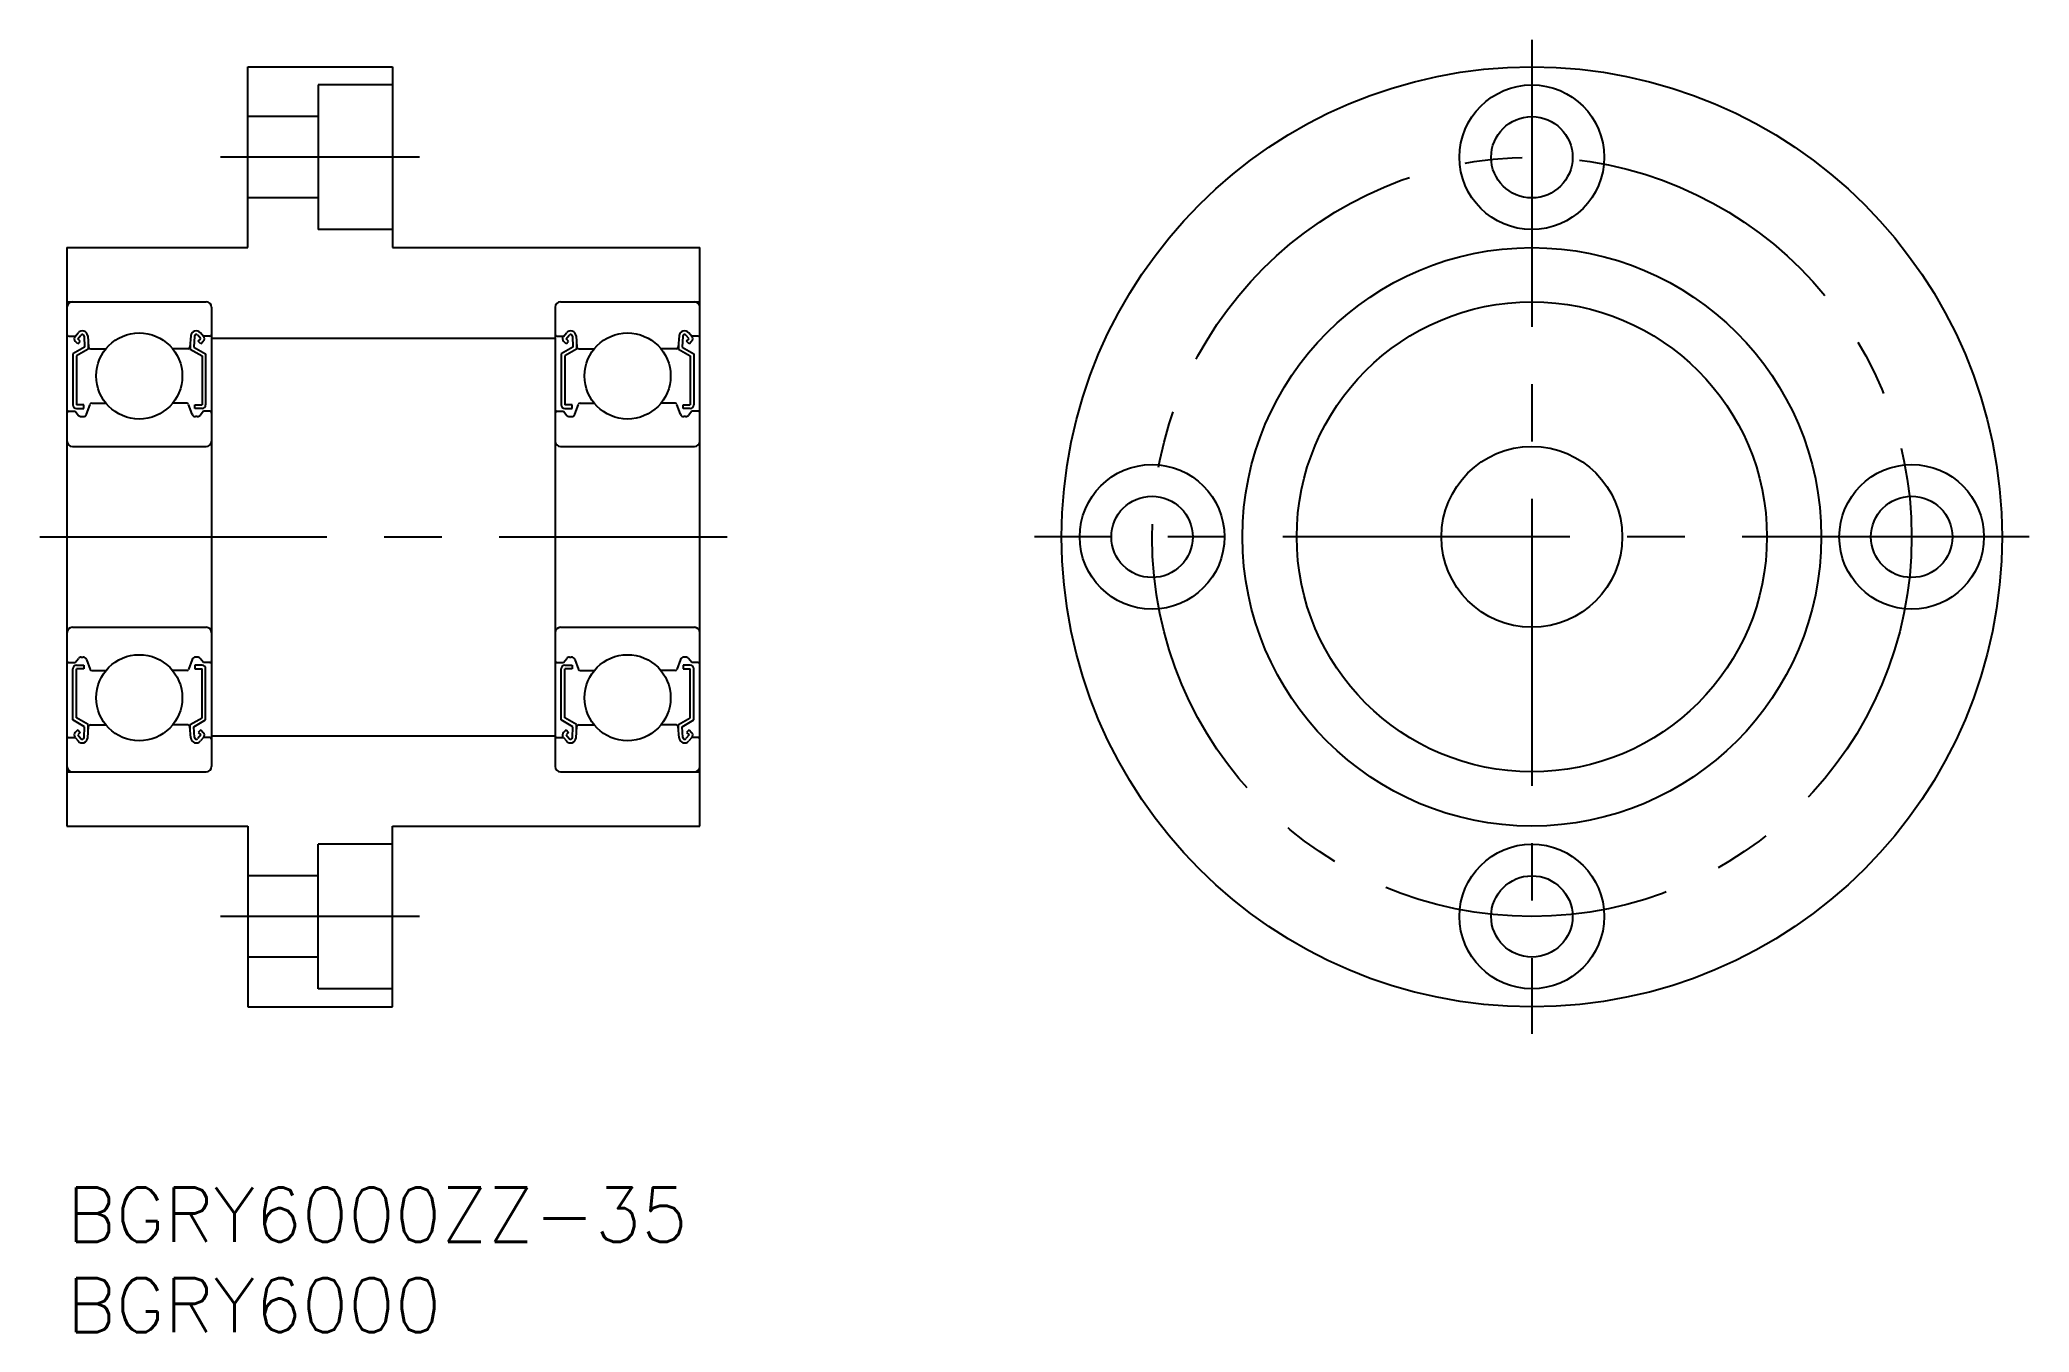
# Model space of a CAD drawing. Extents: x -1 to 108, y -8 to 64.
import ezdxf

# ---------------------------------------------------------------- set-up
doc = ezdxf.new("R2010")
doc.units = 0
doc.header["$LTSCALE"] = 0.5
doc.linetypes.add('CENTER', pattern=[50.8, 31.75, -6.35, 6.35, -6.35])
for name, color, linetype in [('MSM_CENTER', 1, 'CENTER'), ('MSM_CONTINUOUS', 7, 'CONTINUOUS'), ('MSM_PART_NUMBER', 7, 'CONTINUOUS')]:
    doc.layers.add(name, color=color, linetype=linetype)
doc.styles.get("Standard").update_dxf_attribs({"font": 'txt.shx', "height": 3, "bigfont": 'bigfont.shx'})

# ---------------------------------------------------------------- blocks, each defined once
blk = doc.blocks.new('*U2')
at = {"layer": 'MSM_PART_NUMBER'}
blk.add_text('BGRY6000ZZ-35', height=3, dxfattribs=at).set_placement((0, -3))
blk = doc.blocks.new('*U3')
at = {"layer": 'MSM_PART_NUMBER'}
blk.add_text('BGRY6000', height=3, dxfattribs=at).set_placement((0, -8))

msp = doc.modelspace()

# ---------------------------------------------------------------- linework, layer by layer
at = {"layer": 'MSM_CENTER'}
for p, q in [((81, 63.5), (81, 8.5)), ((19.5, 57), (8.5, 57)), ((-1.5, 36), (36.5, 36)), ((108.5, 36), (53.5, 36)), ((19.5, 15), (8.5, 15))]:
    msp.add_line(p, q, dxfattribs=at)
msp.add_circle((81, 36), 21, dxfattribs=at)
at = {"layer": 'MSM_CONTINUOUS'}
for p, q in [((10, 62), (18, 62)), ((10, 52), (10, 62)), ((18, 62), (18, 52)), ((13.9, 61), (13.9, 53)), ((18, 61), (13.9, 61)), ((13.9, 59.25), (10, 59.25)), ((13.9, 54.75), (10, 54.75)), ((18, 53), (13.9, 53)), ((0, 52), (0, 20)), ((0, 52), (10, 52)), ((18, 52), (35, 52)), ((35, 20), (35, 52)), ((0, 49), (7.7, 49)), ((8, 48.7), (8, 23.3)), ((27, 48.7), (27, 23.3)), ((27.3, 49), (35, 49)), ((0.1, 47.1), (0.46, 47.1)), ((0.98, 46.5), (0.33, 46.12)), ((0.45, 47.09), (0.62, 47.29)), ((0.6, 46.67), (0.46, 46.82)), ((1.18, 46.38), (0.53, 46.01)), ((0.6, 46.96), (0.77, 47.16)), ((0.74, 46.82), (0.6, 46.96)), ((0.6, 46.67), (0.74, 46.82)), ((0.95, 47.1), (0.98, 46.5)), ((1.15, 47.12), (1.2, 46.49)), ((1.18, 46.75), (1.18, 46.38)), ((1.3, 46.4), (2.15, 46.4)), ((6.7, 46.4), (5.85, 46.4)), ((6.85, 47.12), (6.8, 46.49)), ((6.82, 46.75), (6.82, 46.38)), ((6.82, 46.38), (7.47, 46.01)), ((7.05, 47.1), (7.02, 46.5)), ((7.02, 46.5), (7.67, 46.12)), ((7.4, 46.96), (7.23, 47.16)), ((7.26, 46.82), (7.4, 46.96)), ((7.4, 46.67), (7.26, 46.82)), ((7.55, 47.09), (7.38, 47.29)), ((7.4, 46.67), (7.54, 46.82)), ((7.9, 47.1), (7.54, 47.1)), ((8, 47), (27, 47)), ((27.1, 47.1), (27.46, 47.1)), ((27.98, 46.5), (27.33, 46.12)), ((27.45, 47.09), (27.62, 47.29)), ((27.6, 46.67), (27.46, 46.82)), ((28.18, 46.38), (27.53, 46.01)), ((27.6, 46.96), (27.77, 47.16)), ((27.74, 46.82), (27.6, 46.96)), ((27.6, 46.67), (27.74, 46.82)), ((27.95, 47.1), (27.98, 46.5)), ((28.15, 47.12), (28.2, 46.49)), ((28.18, 46.75), (28.18, 46.38)), ((28.3, 46.4), (29.15, 46.4)), ((33.7, 46.4), (32.85, 46.4)), ((33.85, 47.12), (33.8, 46.49)), ((33.82, 46.75), (33.82, 46.38)), ((33.82, 46.38), (34.47, 46.01)), ((34.05, 47.1), (34.02, 46.5)), ((34.02, 46.5), (34.67, 46.12)), ((34.4, 46.96), (34.23, 47.16)), ((34.26, 46.82), (34.4, 46.96)), ((34.4, 46.67), (34.26, 46.82)), ((34.55, 47.09), (34.38, 47.29)), ((34.4, 46.67), (34.54, 46.82)), ((34.9, 47.1), (34.54, 47.1)), ((0.33, 46.12), (0.33, 43.3)), ((0.53, 46.01), (0.53, 43.3)), ((7.47, 46.01), (7.47, 43.3)), ((7.67, 46.12), (7.67, 43.3)), ((27.33, 46.12), (27.33, 43.3)), ((27.53, 46.01), (27.53, 43.3)), ((34.47, 46.01), (34.47, 43.3)), ((34.67, 46.12), (34.67, 43.3)), ((0.1, 42.95), (0.45, 42.95)), ((0.45, 42.95), (0.64, 42.72)), ((0.93, 43.3), (0.53, 43.3)), ((0.53, 43.1), (0.93, 43.1)), ((0.93, 43.1), (0.93, 43.3)), ((1.08, 42.78), (1.28, 43.33)), ((1.37, 43.4), (2.15, 43.4)), ((6.63, 43.4), (5.85, 43.4)), ((6.92, 42.78), (6.72, 43.33)), ((7.07, 43.1), (7.07, 43.3)), ((7.07, 43.3), (7.47, 43.3)), ((7.47, 43.1), (7.07, 43.1)), ((7.55, 42.95), (7.36, 42.72)), ((7.9, 42.95), (7.55, 42.95)), ((27.1, 42.95), (27.45, 42.95)), ((27.45, 42.95), (27.64, 42.72)), ((27.93, 43.3), (27.53, 43.3)), ((27.53, 43.1), (27.93, 43.1)), ((27.93, 43.1), (27.93, 43.3)), ((28.08, 42.78), (28.28, 43.33)), ((28.37, 43.4), (29.15, 43.4)), ((33.63, 43.4), (32.85, 43.4)), ((33.92, 42.78), (33.72, 43.33)), ((34.07, 43.1), (34.07, 43.3)), ((34.07, 43.3), (34.47, 43.3)), ((34.47, 43.1), (34.07, 43.1)), ((34.55, 42.95), (34.36, 42.72)), ((34.9, 42.95), (34.55, 42.95)), ((0.79, 42.65), (0.89, 42.65)), ((7.21, 42.65), (7.11, 42.65)), ((27.79, 42.65), (27.89, 42.65)), ((34.21, 42.65), (34.11, 42.65)), ((0.3, 41), (7.7, 41)), ((27.3, 41), (34.7, 41)), ((0.3, 31), (7.7, 31)), ((27.3, 31), (34.7, 31)), ((0.1, 29.05), (0.45, 29.05)), ((0.33, 25.88), (0.33, 28.7)), ((0.45, 29.05), (0.64, 29.28)), ((0.53, 28.9), (0.93, 28.9)), ((0.53, 25.99), (0.53, 28.7)), ((0.93, 28.7), (0.53, 28.7)), ((0.79, 29.35), (0.89, 29.35)), ((0.93, 28.9), (0.93, 28.7)), ((1.08, 29.22), (1.28, 28.67)), ((1.37, 28.6), (2.15, 28.6)), ((6.63, 28.6), (5.85, 28.6)), ((6.92, 29.22), (6.72, 28.67)), ((7.07, 28.9), (7.07, 28.7)), ((7.47, 28.9), (7.07, 28.9)), ((7.07, 28.7), (7.47, 28.7)), ((7.21, 29.35), (7.11, 29.35)), ((7.55, 29.05), (7.36, 29.28)), ((7.47, 25.99), (7.47, 28.7)), ((7.9, 29.05), (7.55, 29.05)), ((7.67, 25.88), (7.67, 28.7)), ((27.1, 29.05), (27.45, 29.05)), ((27.33, 25.88), (27.33, 28.7)), ((27.45, 29.05), (27.64, 29.28)), ((27.53, 28.9), (27.93, 28.9)), ((27.53, 25.99), (27.53, 28.7)), ((27.93, 28.7), (27.53, 28.7)), ((27.79, 29.35), (27.89, 29.35)), ((27.93, 28.9), (27.93, 28.7)), ((28.08, 29.22), (28.28, 28.67)), ((28.37, 28.6), (29.15, 28.6)), ((33.63, 28.6), (32.85, 28.6)), ((33.92, 29.22), (33.72, 28.67)), ((34.07, 28.9), (34.07, 28.7)), ((34.47, 28.9), (34.07, 28.9)), ((34.07, 28.7), (34.47, 28.7)), ((34.21, 29.35), (34.11, 29.35)), ((34.55, 29.05), (34.36, 29.28)), ((34.47, 25.99), (34.47, 28.7)), ((34.9, 29.05), (34.55, 29.05)), ((34.67, 25.88), (34.67, 28.7)), ((0.98, 25.5), (0.33, 25.88)), ((0.6, 25.33), (0.46, 25.18)), ((1.18, 25.62), (0.53, 25.99)), ((0.6, 25.33), (0.74, 25.18)), ((0.95, 24.9), (0.98, 25.5)), ((1.15, 24.88), (1.2, 25.51)), ((1.18, 25.25), (1.18, 25.62)), ((1.3, 25.6), (2.15, 25.6)), ((6.7, 25.6), (5.85, 25.6)), ((6.85, 24.88), (6.8, 25.51)), ((6.82, 25.62), (7.47, 25.99)), ((6.82, 25.25), (6.82, 25.62)), ((7.02, 25.5), (7.67, 25.88)), ((7.05, 24.9), (7.02, 25.5)), ((7.4, 25.33), (7.26, 25.18)), ((7.4, 25.33), (7.54, 25.18)), ((27.98, 25.5), (27.33, 25.88)), ((27.6, 25.33), (27.46, 25.18)), ((28.18, 25.62), (27.53, 25.99)), ((27.6, 25.33), (27.74, 25.18)), ((27.95, 24.9), (27.98, 25.5)), ((28.15, 24.88), (28.2, 25.51)), ((28.18, 25.25), (28.18, 25.62)), ((28.3, 25.6), (29.15, 25.6)), ((33.7, 25.6), (32.85, 25.6)), ((33.85, 24.88), (33.8, 25.51)), ((33.82, 25.62), (34.47, 25.99)), ((33.82, 25.25), (33.82, 25.62)), ((34.02, 25.5), (34.67, 25.88)), ((34.05, 24.9), (34.02, 25.5)), ((34.4, 25.33), (34.26, 25.18)), ((34.4, 25.33), (34.54, 25.18)), ((0.1, 24.9), (0.46, 24.9)), ((0.45, 24.91), (0.62, 24.71)), ((0.74, 25.18), (0.6, 25.04)), ((0.6, 25.04), (0.77, 24.84)), ((7.4, 25.04), (7.23, 24.84)), ((7.26, 25.18), (7.4, 25.04)), ((7.55, 24.91), (7.38, 24.71)), ((7.9, 24.9), (7.54, 24.9)), ((8, 25), (27, 25)), ((27.1, 24.9), (27.46, 24.9)), ((27.45, 24.91), (27.62, 24.71)), ((27.74, 25.18), (27.6, 25.04)), ((27.6, 25.04), (27.77, 24.84)), ((34.4, 25.04), (34.23, 24.84)), ((34.26, 25.18), (34.4, 25.04)), ((34.55, 24.91), (34.38, 24.71)), ((34.9, 24.9), (34.54, 24.9)), ((0, 23), (7.7, 23)), ((27.3, 23), (35, 23)), ((0, 20), (10, 20)), ((10, 20), (10, 10)), ((18, 20), (35, 20)), ((18, 10), (18, 20)), ((13.9, 11), (13.9, 19)), ((18, 19), (13.9, 19)), ((13.9, 17.25), (10, 17.25)), ((13.9, 12.75), (10, 12.75)), ((18, 11), (13.9, 11)), ((10, 10), (18, 10))]:
    msp.add_line(p, q, dxfattribs=at)
for centre, radius in [((81, 36), 26), ((81, 57), 4), ((81, 57), 2.25), ((81, 36), 16), ((81, 36), 13), ((4, 44.9), 2.38), ((31, 44.9), 2.38), ((81, 36), 5), ((60, 36), 4), ((102, 36), 4), ((60, 36), 2.25), ((102, 36), 2.25), ((4, 27.1), 2.38), ((31, 27.1), 2.38), ((81, 15), 4), ((81, 15), 2.25)]:
    msp.add_circle(centre, radius, dxfattribs=at)
for centre, radius, start, end in [((0.3, 48.7), 0.3, 90, 180), ((7.7, 48.7), 0.3, 0, 90), ((27.3, 48.7), 0.3, 90, 180), ((34.7, 48.7), 0.3, 0, 90), ((0.85, 47.1), 0.3, 4.9354, 140.137), ((7.15, 47.1), 0.3, 39.863, 175.0646), ((27.85, 47.1), 0.3, 4.9354, 140.137), ((34.15, 47.1), 0.3, 39.863, 175.0646), ((0.1, 47.2), 0.1, 180, 270), ((0.6, 46.96), 0.2, 140.137, 225.002), ((0.85, 47.1), 0.1, 3.1017, 139.9503), ((1.3, 46.5), 0.1, 184.9354, 270), ((6.7, 46.5), 0.1, 270, 355.0646), ((7.15, 47.1), 0.1, 40.0497, 176.8983), ((7.4, 46.96), 0.2, 314.998, 39.863), ((7.9, 47.2), 0.1, 270, 0), ((27.1, 47.2), 0.1, 180, 270), ((27.6, 46.96), 0.2, 140.137, 225.002), ((27.85, 47.1), 0.1, 3.1017, 139.9503), ((28.3, 46.5), 0.1, 184.9354, 270), ((33.7, 46.5), 0.1, 270, 355.0646), ((34.15, 47.1), 0.1, 40.0497, 176.8983), ((34.4, 46.96), 0.2, 314.998, 39.863), ((34.9, 47.2), 0.1, 270, 0), ((0.1, 42.85), 0.1, 90, 180.8103), ((0.53, 43.3), 0.2, 180, 270), ((1.37, 43.3), 0.1, 90, 159.9916), ((6.63, 43.3), 0.1, 20.0084, 90), ((7.47, 43.3), 0.2, 270, 0), ((7.9, 42.85), 0.1, 359.1897, 90), ((27.1, 42.85), 0.1, 90, 180.8103), ((27.53, 43.3), 0.2, 180, 270), ((28.37, 43.3), 0.1, 90, 159.9916), ((33.63, 43.3), 0.1, 20.0084, 90), ((34.47, 43.3), 0.2, 270, 0), ((34.9, 42.85), 0.1, 359.1897, 90), ((0.79, 42.85), 0.2, 219.9762, 270), ((0.89, 42.85), 0.2, 270, 339.9916), ((7.11, 42.85), 0.2, 200.0084, 270), ((7.21, 42.85), 0.2, 270, 320.0238), ((27.79, 42.85), 0.2, 219.9762, 270), ((27.89, 42.85), 0.2, 270, 339.9916), ((34.11, 42.85), 0.2, 200.0084, 270), ((34.21, 42.85), 0.2, 270, 320.0238), ((0.3, 41.3), 0.3, 180, 270), ((7.7, 41.3), 0.3, 270, 0), ((27.3, 41.3), 0.3, 180, 270), ((34.7, 41.3), 0.3, 270, 0), ((0.3, 30.7), 0.3, 90, 180), ((7.7, 30.7), 0.3, 0, 90), ((27.3, 30.7), 0.3, 90, 180), ((34.7, 30.7), 0.3, 0, 90), ((0.1, 29.15), 0.1, 179.1897, 270), ((0.53, 28.7), 0.2, 90, 180), ((0.79, 29.15), 0.2, 90, 140.0238), ((0.89, 29.15), 0.2, 20.0084, 90), ((1.37, 28.7), 0.1, 200.0084, 270), ((6.63, 28.7), 0.1, 270, 339.9916), ((7.11, 29.15), 0.2, 90, 159.9916), ((7.21, 29.15), 0.2, 39.9762, 90), ((7.47, 28.7), 0.2, 0, 90), ((7.9, 29.15), 0.1, 270, 0.8103), ((27.1, 29.15), 0.1, 179.1897, 270), ((27.53, 28.7), 0.2, 90, 180), ((27.79, 29.15), 0.2, 90, 140.0238), ((27.89, 29.15), 0.2, 20.0084, 90), ((28.37, 28.7), 0.1, 200.0084, 270), ((33.63, 28.7), 0.1, 270, 339.9916), ((34.11, 29.15), 0.2, 90, 159.9916), ((34.21, 29.15), 0.2, 39.9762, 90), ((34.47, 28.7), 0.2, 0, 90), ((34.9, 29.15), 0.1, 270, 0.8103), ((1.3, 25.5), 0.1, 90, 175.0646), ((6.7, 25.5), 0.1, 4.9354, 90), ((28.3, 25.5), 0.1, 90, 175.0646), ((33.7, 25.5), 0.1, 4.9354, 90), ((0.1, 24.8), 0.1, 90, 180), ((0.6, 25.04), 0.2, 134.998, 219.863), ((0.85, 24.9), 0.3, 219.863, 355.0646), ((0.85, 24.9), 0.1, 220.0497, 356.8983), ((7.15, 24.9), 0.3, 184.9354, 320.137), ((7.15, 24.9), 0.1, 183.1017, 319.9503), ((7.4, 25.04), 0.2, 320.137, 45.002), ((7.9, 24.8), 0.1, 0, 90), ((27.1, 24.8), 0.1, 90, 180), ((27.6, 25.04), 0.2, 134.998, 219.863), ((27.85, 24.9), 0.3, 219.863, 355.0646), ((27.85, 24.9), 0.1, 220.0497, 356.8983), ((34.15, 24.9), 0.3, 184.9354, 320.137), ((34.15, 24.9), 0.1, 183.1017, 319.9503), ((34.4, 25.04), 0.2, 320.137, 45.002), ((34.9, 24.8), 0.1, 0, 90), ((0.3, 23.3), 0.3, 180, 270), ((7.7, 23.3), 0.3, 270, 0), ((27.3, 23.3), 0.3, 180, 270), ((34.7, 23.3), 0.3, 270, 0)]:
    msp.add_arc(centre, radius, start, end, dxfattribs=at)

# ---------------------------------------------------------------- block references
for name in ['*U2', '*U3']:
    msp.add_blockref(name, (0, 0), dxfattribs=at)

doc.saveas('drawing.dxf')
